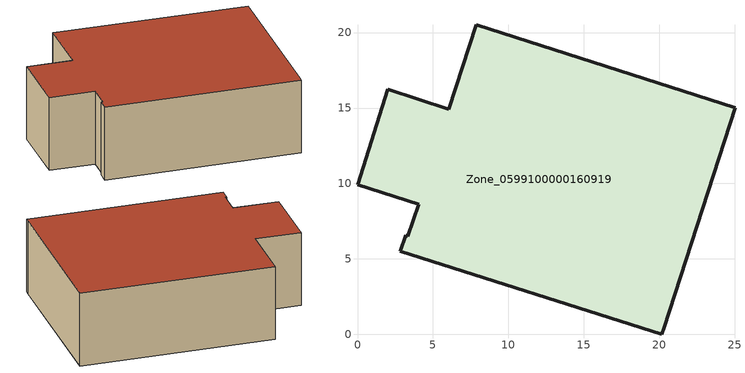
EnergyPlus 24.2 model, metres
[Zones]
Zone_0599100000160919
 floor ground (C_G): 20.31,0.47 20.15,0 2.84,5.52 3.19,6.56 3.34,6.51 4.04,8.63 0,9.93 1.99,16.23 6.06,14.9 7.87,20.53 25.01,15.03 z0
 wall outside (C_F): 0,9.93 4.04,8.63 3.34,6.51 3.19,6.56 2.84,5.52 20.15,0 20.31,0.47 25.01,15.03 7.87,20.53 6.06,14.9 1.99,16.23 0,9.93 z0:7.09
 roof outside (C_R): 3.19,6.56 2.84,5.52 20.15,0 20.31,0.47 25.01,15.03 7.87,20.53 6.06,14.9 1.99,16.23 0,9.93 4.04,8.63 3.34,6.51 z7.09
[BUILDING]
Pand.0599100000160919: North Axis=0; Terrain=City; Loads Convergence Tolerance Value=0.04; Temperature Convergence Tolerance Value=0.4; Solar Distribution=FullExterior; Maximum Number of Warmup Days=25; Minimum Number of Warmup Days=1
[Site:Location]
Rotterdam.The.Hague.AP_ZH_NLD Design_Conditions: Latitude=51.96; Longitude=4.45; Time Zone=1; Elevation=-4.5
[SITE:GROUNDTEMPERATURE:BUILDINGSURFACE]
18, 18, 18, 18, 18, 18, 18, 18, 18, 18, 18, 18
[MATERIAL] Thermal Absorptance=0.9; Solar Absorptance=0.7; Visible Absorptance=0.7
Name | Roughness | Thickness | Conductivity | Density | Specific Heat
G.TC.1965-1974 | MediumSmooth | 0.15 | 0.882353 | 540 | 1210
F.TC.1965-1974 | Rough | 0.3 | 0.697674 | 1920 | 840
R.TC.1965-1974 | MediumRough | 0.2 | 0.232558 | 1500 | 1000
[CONSTRUCTION]
C_G: G.TC.1965-1974
C_F: F.TC.1965-1974
C_R: R.TC.1965-1974
[ZONE]
Zone_0599100000160919: Type=1; Multiplier=1; Ceiling Height=Autocalculate; Volume=Autocalculate; Floor Area=autocalculate; Part of Total Floor Area=Yes
[ZONEINFILTRATION:DESIGNFLOWRATE]
Infil_Zone_0599100000160919: Zone or ZoneList or Space or SpaceList=Zone_0599100000160919; Schedule=AlwaysOn; Design Flow Rate Calculation Method=Flow/Area; Flow Rate per Floor Area=0.003; Constant Term Coefficient=1; Temperature Term Coefficient=0; Velocity Term Coefficient=0; Velocity Squared Term Coefficient=0
[HVACTEMPLATE:ZONE:IDEALLOADSAIRSYSTEM]
Zone_0599100000160919: Maximum Heating Supply Air Temperature=50; Minimum Cooling Supply Air Temperature=13; Maximum Heating Supply Air Humidity Ratio=0.0156; Minimum Cooling Supply Air Humidity Ratio=0.0077; Heating Limit=NoLimit; Cooling Limit=NoLimit; Dehumidification Control Type=ConstantSensibleHeatRatio; Cooling Sensible Heat Ratio=0.7; Dehumidification Setpoint=60; Humidification Control Type=None; Humidification Setpoint=30; Outdoor Air Method=None; Outdoor Air Flow Rate per Person=0.00944; Outdoor Air Flow Rate per Zone Floor Area=0; Outdoor Air Flow Rate per Zone=0; Demand Controlled Ventilation Type=None; Outdoor Air Economizer Type=NoEconomizer; Heat Recovery Type=None; Sensible Heat Recovery Effectiveness=0.7; Latent Heat Recovery Effectiveness=0.65
[ZONECONTROL:THERMOSTAT]
ThermostatControl_Zone_0599100000160919: Zone or ZoneList=Zone_0599100000160919; Control Type Schedule=DualSetpointControlType; Control 1=Thermostat_Zone_0599100000160919; Temperature Difference Between Cutout And Setpoint=0
[THERMOSTATSETPOINT:DUALSETPOINT]
Thermostat_Zone_0599100000160919: Heating Setpoint Temperature Schedule=HeatingSetpoint_Zone_0599100000160919; Cooling Setpoint Temperature Schedule=CoolingSetpoint_Zone_0599100000160919
[SCHEDULE:COMPACT]
HeatingSetpoint_Zone_0599100000160919: Through: 12/31, For: AllDays, Until: 24:00, 21
CoolingSetpoint_Zone_0599100000160919: Through: 12/31, For: AllDays, Until: 24:00, 24
DualSetpointControlType: Through: 12/31, For: AllDays, Until: 24:00, 4
AlwaysOn: Through: 12/31, For: AllDays, Until: 24:00, 1
